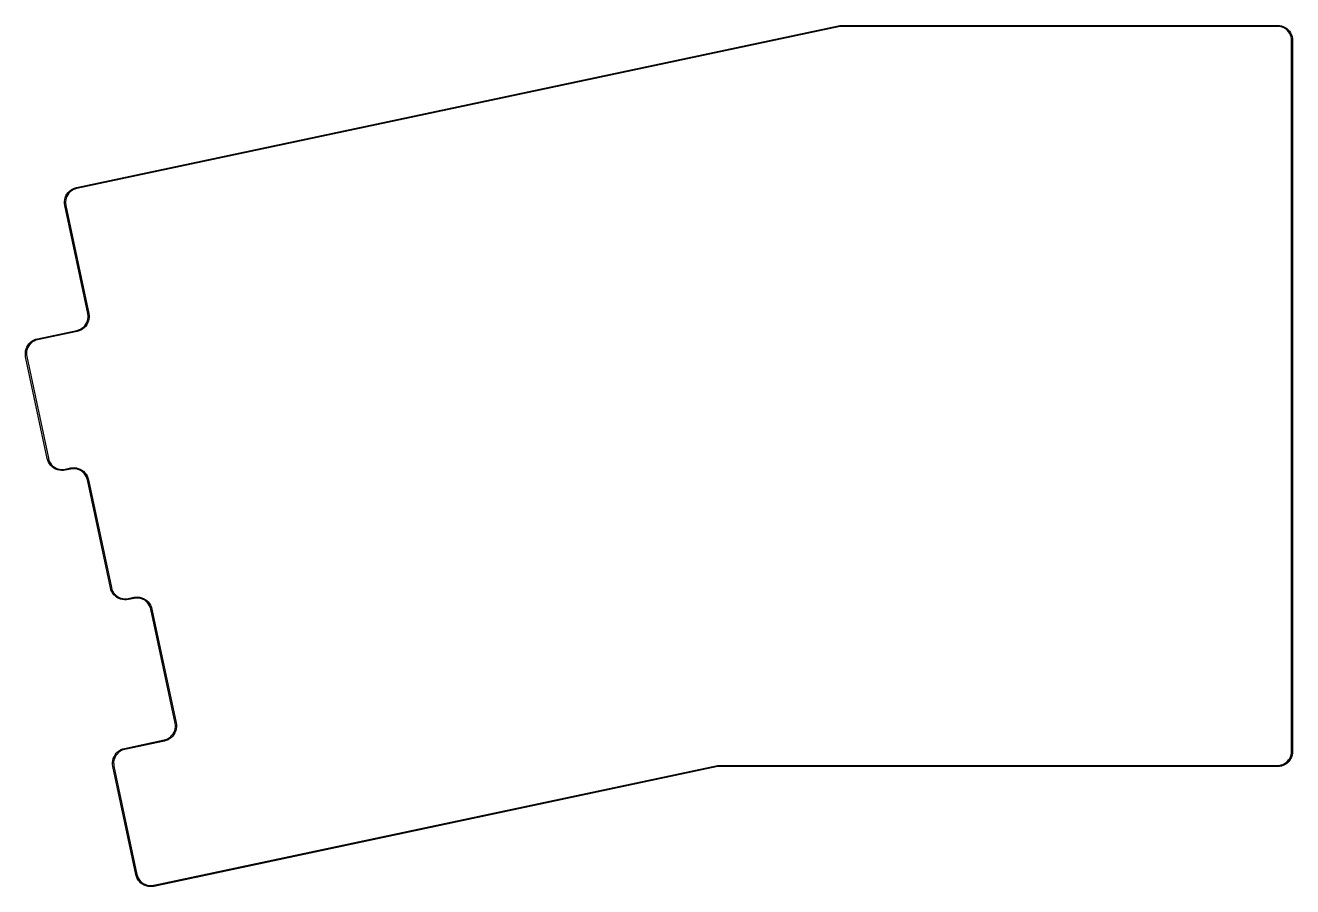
# Model space of a CAD drawing. Extents: x 11 to 426, y -338 to -19.
# Drawn here: x 253.2 to 426.1, y -332.5 to -214.9 of the extents above; entities that cross this region are included whole.
import ezdxf

# ---------------------------------------------------------------- set-up
doc = ezdxf.new("R2010")
doc.units = 0
doc.layers.add('BLACK', color=7, linetype='CONTINUOUS')

msp = doc.modelspace()

# ---------------------------------------------------------------- linework, layer by layer
at = {"layer": 'BLACK', "linetype": 'CONTINUOUS'}
for p, q in [((260.149, -237.064), (364.294, -214.927)), ((364.318, -215.075), (260.18, -237.211)), ((364.294, -214.927), (364.307, -214.926)), ((364.307, -214.926), (364.31, -214.925)), ((364.31, -214.925), (424, -214.925)), ((424, -215.075), (364.318, -215.075)), ((424, -214.925), (424, -214.925)), ((424, -214.925), (424.271, -214.943)), ((424.011, -215.072), (424, -215.075)), ((424, -215.075), (424, -215.075)), ((424, -215.075), (424, -215.075)), ((424.252, -215.087), (424.011, -215.072)), ((424.499, -215.137), (424.252, -215.087)), ((424.271, -214.943), (424.537, -214.996)), ((424.738, -215.218), (424.499, -215.137)), ((424.537, -214.996), (424.794, -215.083)), ((424.965, -215.329), (424.738, -215.218)), ((424.794, -215.083), (425.038, -215.203)), ((425.174, -215.469), (424.965, -215.329)), ((425.038, -215.203), (425.263, -215.354)), ((425.364, -215.636), (425.174, -215.469)), ((425.263, -215.354), (425.467, -215.533)), ((425.531, -215.826), (425.364, -215.636)), ((425.467, -215.533), (425.646, -215.737)), ((425.671, -216.035), (425.531, -215.826)), ((425.646, -215.737), (425.797, -215.962)), ((425.782, -216.262), (425.671, -216.035)), ((425.797, -215.962), (425.917, -216.206)), ((425.863, -216.501), (425.782, -216.262)), ((425.913, -216.748), (425.863, -216.501)), ((425.928, -216.983), (425.913, -216.748)), ((425.917, -216.206), (426.004, -216.463)), ((425.925, -217), (425.928, -216.983)), ((425.925, -314), (425.925, -217)), ((425.925, -217), (425.925, -217)), ((425.925, -217), (425.925, -217)), ((426.004, -216.463), (426.057, -216.729)), ((426.057, -216.729), (426.075, -217)), ((426.075, -217), (426.075, -217)), ((426.075, -217), (426.075, -314)), ((258.54, -238.715), (258.607, -238.452)), ((258.607, -238.452), (258.707, -238.2)), ((258.745, -238.497), (258.683, -238.742)), ((258.707, -238.2), (258.84, -237.963)), ((258.839, -238.263), (258.745, -238.497)), ((258.962, -238.043), (258.839, -238.263)), ((258.84, -237.963), (259.002, -237.746)), ((259.113, -237.841), (258.962, -238.043)), ((259.002, -237.746), (259.192, -237.551)), ((259.289, -237.66), (259.113, -237.841)), ((259.192, -237.551), (259.405, -237.383)), ((259.487, -237.504), (259.289, -237.66)), ((259.405, -237.383), (259.638, -237.245)), ((259.704, -237.375), (259.487, -237.504)), ((259.638, -237.245), (259.887, -237.138)), ((259.936, -237.275), (259.704, -237.375)), ((259.887, -237.138), (260.148, -237.064)), ((260.163, -237.211), (259.936, -237.275)), ((260.148, -237.064), (260.149, -237.064)), ((260.18, -237.211), (260.163, -237.211)), ((258.508, -238.985), (258.54, -238.715)), ((258.511, -239.256), (258.508, -238.985)), ((258.55, -239.525), (258.511, -239.256)), ((261.684, -254.266), (258.55, -239.525)), ((258.55, -239.525), (258.55, -239.525)), ((258.683, -238.742), (258.653, -238.993)), ((258.653, -238.993), (258.657, -239.245)), ((258.657, -239.245), (258.691, -239.484)), ((258.691, -239.484), (258.697, -239.494)), ((258.697, -239.494), (258.697, -239.494)), ((258.697, -239.494), (261.83, -254.234)), ((261.268, -255.919), (261.419, -255.716)), ((261.541, -255.796), (261.378, -256.013)), ((261.419, -255.716), (261.542, -255.496)), ((261.673, -255.559), (261.541, -255.796)), ((261.542, -255.496), (261.635, -255.262)), ((261.635, -255.262), (261.697, -255.017)), ((261.774, -255.307), (261.673, -255.559)), ((261.689, -254.275), (261.684, -254.266)), ((261.724, -254.514), (261.689, -254.275)), ((261.697, -255.017), (261.727, -254.767)), ((261.727, -254.767), (261.724, -254.514)), ((261.841, -255.044), (261.774, -255.307)), ((261.83, -254.234), (261.869, -254.503)), ((261.873, -254.774), (261.841, -255.044)), ((261.869, -254.503), (261.873, -254.774)), ((254.811, -257.694), (260.201, -256.549)), ((260.232, -256.695), (254.842, -257.841)), ((260.201, -256.549), (260.218, -256.548)), ((260.201, -256.549), (260.201, -256.549)), ((260.218, -256.548), (260.445, -256.484)), ((260.493, -256.622), (260.232, -256.695)), ((260.232, -256.695), (260.232, -256.695)), ((260.232, -256.695), (260.232, -256.695)), ((260.445, -256.484), (260.676, -256.385)), ((260.743, -256.515), (260.493, -256.622)), ((260.676, -256.385), (260.893, -256.256)), ((260.976, -256.376), (260.743, -256.515)), ((260.893, -256.256), (261.091, -256.099)), ((261.189, -256.208), (260.976, -256.376)), ((261.091, -256.099), (261.268, -255.919)), ((261.378, -256.013), (261.189, -256.208)), ((253.171, -259.615), (253.202, -259.346)), ((253.202, -259.346), (253.269, -259.083)), ((253.269, -259.083), (253.37, -258.831)), ((253.408, -259.128), (253.346, -259.372)), ((253.37, -258.831), (253.502, -258.594)), ((253.501, -258.893), (253.408, -259.128)), ((253.625, -258.673), (253.501, -258.893)), ((253.502, -258.594), (253.665, -258.376)), ((253.776, -258.471), (253.625, -258.673)), ((253.665, -258.376), (253.854, -258.182)), ((253.952, -258.29), (253.776, -258.471)), ((253.854, -258.182), (254.067, -258.014)), ((254.15, -258.134), (253.952, -258.29)), ((254.067, -258.014), (254.301, -257.875)), ((254.367, -258.005), (254.15, -258.134)), ((254.301, -257.875), (254.55, -257.768)), ((254.599, -257.906), (254.367, -258.005)), ((254.55, -257.768), (254.811, -257.694)), ((254.825, -257.842), (254.599, -257.906)), ((254.811, -257.694), (254.811, -257.694)), ((254.842, -257.841), (254.825, -257.842)), ((254.842, -257.841), (254.842, -257.841)), ((253.174, -259.887), (253.171, -259.615)), ((253.213, -260.155), (253.174, -259.887)), ((256.163, -274.035), (253.213, -260.155)), ((253.213, -260.155), (253.213, -260.155)), ((253.346, -259.372), (253.316, -259.623)), ((253.316, -259.623), (253.319, -259.875)), ((253.319, -259.875), (253.354, -260.115)), ((253.354, -260.115), (253.36, -260.124)), ((253.36, -260.124), (256.31, -274.004)), ((256.237, -274.297), (256.163, -274.035)), ((256.163, -274.035), (256.163, -274.035)), ((256.163, -274.035), (256.163, -274.035)), ((256.344, -274.546), (256.237, -274.297)), ((256.31, -274.004), (256.31, -274.004)), ((256.31, -274.004), (256.31, -274.004)), ((256.31, -274.004), (256.31, -274.004)), ((256.31, -274.004), (256.311, -274.021)), ((256.311, -274.021), (256.374, -274.248)), ((256.483, -274.779), (256.344, -274.546)), ((256.374, -274.248), (256.474, -274.48)), ((256.474, -274.48), (256.603, -274.697)), ((256.651, -274.992), (256.483, -274.779)), ((256.603, -274.697), (256.759, -274.895)), ((256.759, -274.895), (256.94, -275.071)), ((256.845, -275.182), (256.651, -274.992)), ((257.063, -275.344), (256.845, -275.182)), ((256.94, -275.071), (257.142, -275.222)), ((257.3, -275.477), (257.063, -275.344)), ((257.142, -275.222), (257.362, -275.345)), ((257.552, -275.577), (257.3, -275.477)), ((257.362, -275.345), (257.597, -275.439)), ((257.815, -275.644), (257.552, -275.577)), ((257.597, -275.439), (257.841, -275.501)), ((258.084, -275.676), (257.815, -275.644)), ((257.841, -275.501), (258.092, -275.53)), ((258.356, -275.673), (258.084, -275.676)), ((258.092, -275.53), (258.344, -275.527)), ((258.344, -275.527), (258.584, -275.492)), ((258.624, -275.634), (258.356, -275.673)), ((258.584, -275.492), (258.593, -275.487)), ((258.593, -275.487), (259.327, -275.331)), ((258.593, -275.487), (258.593, -275.487)), ((259.358, -275.478), (258.624, -275.634)), ((258.624, -275.634), (258.624, -275.634)), ((258.624, -275.634), (258.624, -275.634)), ((259.327, -275.331), (259.595, -275.292)), ((259.368, -275.472), (259.358, -275.478)), ((259.358, -275.478), (259.358, -275.478)), ((259.607, -275.437), (259.368, -275.472)), ((259.595, -275.292), (259.867, -275.288)), ((259.859, -275.434), (259.607, -275.437)), ((260.11, -275.464), (259.859, -275.434)), ((259.867, -275.288), (260.136, -275.32)), ((260.354, -275.526), (260.11, -275.464)), ((260.136, -275.32), (260.399, -275.387)), ((260.589, -275.619), (260.354, -275.526)), ((260.399, -275.387), (260.651, -275.488)), ((260.809, -275.743), (260.589, -275.619)), ((260.651, -275.488), (260.888, -275.62)), ((261.011, -275.894), (260.809, -275.743)), ((260.888, -275.62), (261.106, -275.783)), ((261.192, -276.07), (261.011, -275.894)), ((261.106, -275.783), (261.3, -275.972)), ((261.348, -276.268), (261.192, -276.07)), ((261.3, -275.972), (261.468, -276.185)), ((261.477, -276.485), (261.348, -276.268)), ((261.468, -276.185), (261.607, -276.419)), ((261.577, -276.717), (261.477, -276.485)), ((261.607, -276.419), (261.714, -276.668)), ((261.641, -276.943), (261.577, -276.717)), ((261.641, -276.96), (261.641, -276.943)), ((264.772, -291.691), (261.641, -276.96)), ((261.714, -276.668), (261.788, -276.929)), ((261.788, -276.929), (261.788, -276.929)), ((261.788, -276.929), (261.788, -276.929)), ((261.788, -276.929), (264.919, -291.66)), ((264.846, -291.952), (264.772, -291.691)), ((264.772, -291.691), (264.772, -291.691)), ((264.772, -291.691), (264.772, -291.691)), ((264.953, -292.202), (264.846, -291.952)), ((264.919, -291.66), (264.919, -291.66)), ((264.919, -291.66), (264.919, -291.66)), ((264.919, -291.66), (264.919, -291.66)), ((264.919, -291.66), (264.92, -291.677)), ((264.92, -291.677), (264.983, -291.904)), ((265.092, -292.435), (264.953, -292.202)), ((264.983, -291.904), (265.083, -292.136)), ((265.083, -292.136), (265.212, -292.352)), ((265.26, -292.648), (265.092, -292.435)), ((265.212, -292.352), (265.368, -292.551)), ((265.454, -292.838), (265.26, -292.648)), ((265.368, -292.551), (265.549, -292.727)), ((265.672, -293), (265.454, -292.838)), ((265.549, -292.727), (265.751, -292.878)), ((265.909, -293.133), (265.672, -293)), ((265.751, -292.878), (265.971, -293.001)), ((266.161, -293.233), (265.909, -293.133)), ((265.971, -293.001), (266.206, -293.095)), ((266.424, -293.3), (266.161, -293.233)), ((266.206, -293.095), (266.45, -293.157)), ((266.693, -293.332), (266.424, -293.3)), ((266.45, -293.157), (266.701, -293.186)), ((266.965, -293.328), (266.693, -293.332)), ((266.701, -293.186), (266.953, -293.183)), ((266.953, -293.183), (267.193, -293.148)), ((267.233, -293.289), (266.965, -293.328)), ((267.193, -293.148), (267.202, -293.143)), ((267.202, -293.143), (267.975, -292.978)), ((267.202, -293.143), (267.202, -293.143)), ((268.006, -293.125), (267.233, -293.289)), ((267.233, -293.289), (267.233, -293.289)), ((267.233, -293.289), (267.233, -293.289)), ((267.975, -292.978), (268.244, -292.94)), ((267.975, -292.978), (267.975, -292.978)), ((268.016, -293.12), (268.006, -293.125)), ((268.255, -293.085), (268.016, -293.12)), ((268.244, -292.94), (268.515, -292.936)), ((268.507, -293.082), (268.255, -293.085)), ((268.758, -293.111), (268.507, -293.082)), ((268.515, -292.936), (268.784, -292.968)), ((269.002, -293.173), (268.758, -293.111)), ((268.784, -292.968), (269.048, -293.035)), ((269.237, -293.267), (269.002, -293.173)), ((269.048, -293.035), (269.3, -293.135)), ((269.457, -293.39), (269.237, -293.267)), ((269.3, -293.135), (269.536, -293.268)), ((269.659, -293.541), (269.457, -293.39)), ((269.536, -293.268), (269.754, -293.43)), ((269.84, -293.717), (269.659, -293.541)), ((269.754, -293.43), (269.948, -293.62)), ((269.996, -293.915), (269.84, -293.717)), ((269.948, -293.62), (270.116, -293.833)), ((270.125, -294.132), (269.996, -293.915)), ((270.116, -293.833), (270.255, -294.066)), ((270.225, -294.364), (270.125, -294.132)), ((270.289, -294.591), (270.225, -294.364)), ((270.255, -294.066), (270.362, -294.315)), ((270.289, -294.608), (270.289, -294.591)), ((273.595, -310.16), (270.289, -294.608)), ((270.362, -294.315), (270.436, -294.577)), ((270.436, -294.577), (270.436, -294.577)), ((270.436, -294.577), (270.436, -294.577)), ((270.436, -294.577), (273.742, -310.129)), ((273.453, -311.391), (273.547, -311.157)), ((273.547, -311.157), (273.609, -310.912)), ((273.686, -311.202), (273.585, -311.454)), ((273.601, -310.17), (273.595, -310.16)), ((273.635, -310.409), (273.601, -310.17)), ((273.609, -310.912), (273.639, -310.662)), ((273.639, -310.662), (273.635, -310.409)), ((273.752, -310.939), (273.686, -311.202)), ((273.742, -310.129), (273.781, -310.398)), ((273.784, -310.669), (273.752, -310.939)), ((273.781, -310.398), (273.784, -310.669)), ((266.713, -313.591), (272.112, -312.444)), ((272.144, -312.59), (266.744, -313.738)), ((272.112, -312.444), (272.13, -312.443)), ((272.112, -312.444), (272.112, -312.444)), ((272.13, -312.443), (272.356, -312.379)), ((272.405, -312.517), (272.144, -312.59)), ((272.144, -312.59), (272.144, -312.59)), ((272.356, -312.379), (272.588, -312.28)), ((272.654, -312.41), (272.405, -312.517)), ((272.588, -312.28), (272.805, -312.151)), ((272.887, -312.271), (272.654, -312.41)), ((272.805, -312.151), (273.003, -311.994)), ((273.101, -312.103), (272.887, -312.271)), ((273.003, -311.994), (273.179, -311.814)), ((273.29, -311.908), (273.101, -312.103)), ((273.179, -311.814), (273.33, -311.611)), ((273.452, -311.691), (273.29, -311.908)), ((273.33, -311.611), (273.453, -311.391)), ((273.585, -311.454), (273.452, -311.691)), ((265.272, -314.728), (265.404, -314.491)), ((265.526, -314.57), (265.403, -314.79)), ((265.404, -314.491), (265.567, -314.273)), ((265.677, -314.368), (265.526, -314.57)), ((265.567, -314.273), (265.756, -314.079)), ((265.854, -314.187), (265.677, -314.368)), ((265.756, -314.079), (265.969, -313.911)), ((266.052, -314.031), (265.854, -314.187)), ((265.969, -313.911), (266.202, -313.772)), ((266.269, -313.902), (266.052, -314.031)), ((266.202, -313.772), (266.452, -313.665)), ((266.5, -313.802), (266.269, -313.902)), ((266.452, -313.665), (266.713, -313.591)), ((266.727, -313.739), (266.5, -313.802)), ((266.713, -313.591), (266.713, -313.591)), ((266.713, -313.591), (266.713, -313.591)), ((266.713, -313.591), (266.713, -313.591)), ((266.744, -313.738), (266.727, -313.739)), ((425.782, -314.738), (425.863, -314.499)), ((425.863, -314.499), (425.913, -314.252)), ((425.913, -314.252), (425.928, -314.011)), ((426.004, -314.537), (425.917, -314.794)), ((425.928, -314.011), (425.925, -314)), ((425.925, -314), (425.925, -314)), ((425.925, -314), (425.925, -314)), ((426.057, -314.271), (426.004, -314.537)), ((426.075, -314), (426.057, -314.271)), ((265.072, -315.512), (265.104, -315.243)), ((265.076, -315.784), (265.072, -315.512)), ((265.115, -316.052), (265.076, -315.784)), ((265.104, -315.243), (265.171, -314.98)), ((268.255, -330.827), (265.115, -316.052)), ((265.115, -316.052), (265.115, -316.052)), ((265.115, -316.052), (265.115, -316.052)), ((265.171, -314.98), (265.272, -314.728)), ((265.248, -315.269), (265.218, -315.52)), ((265.218, -315.52), (265.221, -315.772)), ((265.221, -315.772), (265.256, -316.012)), ((265.31, -315.025), (265.248, -315.269)), ((265.256, -316.012), (265.261, -316.021)), ((265.261, -316.021), (265.261, -316.021)), ((265.261, -316.021), (268.402, -330.796)), ((265.403, -314.79), (265.31, -315.025)), ((270.685, -332.279), (347.614, -315.927)), ((347.638, -316.075), (270.716, -332.425)), ((347.614, -315.927), (347.627, -315.926)), ((347.627, -315.926), (347.63, -315.925)), ((347.63, -315.925), (424, -315.925)), ((424, -316.075), (347.638, -316.075)), ((424, -315.925), (424, -315.925)), ((424, -315.925), (424.017, -315.928)), ((424.271, -316.057), (424, -316.075)), ((424.017, -315.928), (424.252, -315.913)), ((424.252, -315.913), (424.499, -315.863)), ((424.537, -316.004), (424.271, -316.057)), ((424.499, -315.863), (424.738, -315.782)), ((424.794, -315.917), (424.537, -316.004)), ((424.738, -315.782), (424.965, -315.671)), ((425.038, -315.797), (424.794, -315.917)), ((424.965, -315.671), (425.174, -315.531)), ((425.263, -315.646), (425.038, -315.797)), ((425.174, -315.531), (425.364, -315.364)), ((425.467, -315.467), (425.263, -315.646)), ((425.364, -315.364), (425.531, -315.174)), ((425.646, -315.263), (425.467, -315.467)), ((425.531, -315.174), (425.671, -314.965)), ((425.797, -315.038), (425.646, -315.263)), ((425.671, -314.965), (425.782, -314.738)), ((425.917, -314.794), (425.797, -315.038)), ((268.329, -331.088), (268.255, -330.827)), ((268.255, -330.827), (268.255, -330.827)), ((268.255, -330.827), (268.255, -330.827)), ((268.255, -330.827), (268.255, -330.827)), ((268.436, -331.338), (268.329, -331.088)), ((268.402, -330.796), (268.403, -330.813)), ((268.403, -330.813), (268.466, -331.04)), ((268.575, -331.571), (268.436, -331.338)), ((268.466, -331.04), (268.566, -331.272)), ((268.566, -331.272), (268.695, -331.488)), ((268.743, -331.784), (268.575, -331.571)), ((268.695, -331.488), (268.851, -331.687)), ((268.937, -331.974), (268.743, -331.784)), ((268.851, -331.687), (269.032, -331.863)), ((269.155, -332.136), (268.937, -331.974)), ((269.032, -331.863), (269.234, -332.014)), ((269.392, -332.269), (269.155, -332.136)), ((269.234, -332.014), (269.454, -332.137)), ((269.644, -332.369), (269.392, -332.269)), ((269.454, -332.137), (269.689, -332.23)), ((269.907, -332.436), (269.644, -332.369)), ((269.689, -332.23), (269.933, -332.293)), ((270.176, -332.468), (269.907, -332.436)), ((269.933, -332.293), (270.184, -332.322)), ((270.448, -332.464), (270.176, -332.468)), ((270.184, -332.322), (270.436, -332.319)), ((270.436, -332.319), (270.675, -332.284)), ((270.716, -332.425), (270.448, -332.464)), ((270.675, -332.284), (270.685, -332.279)), ((270.685, -332.279), (270.685, -332.279)), ((270.685, -332.279), (270.685, -332.279)), ((270.685, -332.279), (270.685, -332.279)), ((270.685, -332.279), (270.685, -332.279)), ((270.716, -332.425), (270.716, -332.425)), ((270.716, -332.425), (270.716, -332.425)), ((270.716, -332.425), (270.716, -332.425))]:
    msp.add_line(p, q, dxfattribs=at)

doc.saveas('drawing.dxf')
